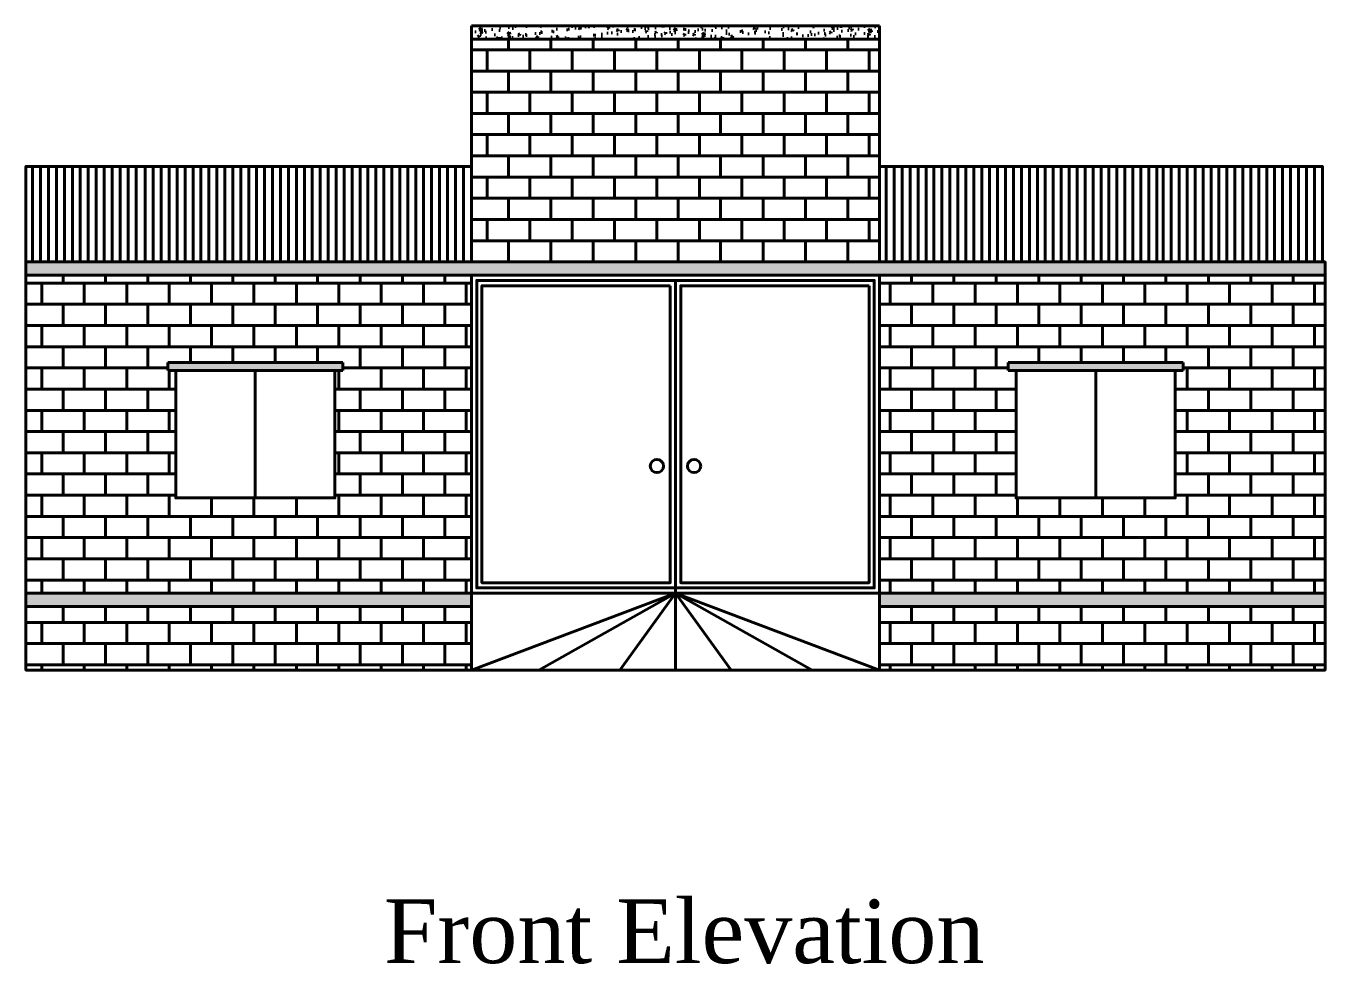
# Model space of a CAD drawing. Header units: inches. Extents: x -79350 to 491628, y -93215 to 155882.
# Drawn here: x -73414 to -72924, y -11976.9 to -11623 of the extents above; entities that cross this region are included whole.
import ezdxf

# ---------------------------------------------------------------- set-up
doc = ezdxf.new("R2010")
doc.units = ezdxf.units.IN
doc.header["$MEASUREMENT"] = 0
doc.layers.get('0').update_dxf_attribs({"lineweight": 30})
doc.layers.add('LINE', color=7, linetype='Continuous', lineweight=20)
doc.styles.get("Standard").update_dxf_attribs({"font": 'times.ttf', "height": 12})

msp = doc.modelspace()

# ---------------------------------------------------------------- hatches: boundary and pattern name
at = {"layer": 'LINE', "linetype": 'ByBlock', "lineweight": 40}
h = msp.add_hatch(dxfattribs=at)
h.set_pattern_fill('AR-CONC', color=256)
h.set_pattern_definition([(50, (0, 0), (7.17260183, -0.62752135), [0.75, -8.25]), (355, (0, 0), (-1.3875133, 7.52192134), [0.6, -6.6]), (100.451444, (0.598, -0.052), (5.78508847, 6.8943999), [0.6374019, -7.0114211]), (46.1842, (0, 2), (10.6724133, -1.6551928), [1.125, -12.375]), (96.635635, (0.889, 1.862), (9.3466195, 9.741186), [0.9561034, -10.5171376]), (351.184164, (0, 2), (9.3466195, 9.741186), [0.9, -9.9]), (21, (1, 1.5), (5.9690705, -4.0261889), [0.75, -8.25]), (326, (1, 1.5), (2.4331533, 7.25150045), [0.6, -6.6]), (71.451445, (1.4974, 1.1645), (8.40222377, 3.2253115), [0.6374019, -7.0114211]), (37.5, (0, 0), (0.12159855, 3.32893854), [0, -6.52, 0, -6.7, 0, -6.625]), (7.5, (0, 0), (2.63069537, 3.94411712), [0, -3.82, 0, -6.37, 0, -2.525]), (327.5, (-2.23, 0), (5.33822436, -0.22554872), [0, -2.5, 0, -7.8, 0, -10.35]), (317.5, (-3.23, 0), (5.8318617, 1.00104982), [0, -3.25, 0, -5.18, 0, -7.35])])
h.paths.add_polyline_path([(-73092, -11623), (-73246, -11623), (-73246, -11628), (-73092, -11628)])
at = {"layer": 'LINE', "linetype": 'ByBlock', "lineweight": 40, "true_color": 0xcba65d}
h = msp.add_hatch(dxfattribs=at)
h.set_pattern_fill('AR-B816', color=43)
h.paths.add_polyline_path([(-73092, -11628), (-73246, -11628), (-73246, -11712), (-73092, -11712)])
at = {"layer": 'LINE', "linetype": 'ByBlock', "lineweight": 40}
h = msp.add_hatch(dxfattribs=at)
h.set_pattern_fill('AR-CONC', color=256, scale=2)
h.set_pattern_definition([(50, (0, 0), (14.3452037, -1.2550427), [1.5, -16.5]), (355, (0, 0), (-2.7750267, 15.0438427), [1.2, -13.2]), (100.451444, (1.195, -0.105), (11.570177, 13.7887998), [1.2748038, -14.0228422]), (46.1842, (0, 4), (21.3448266, -3.3103856), [2.25, -24.75]), (96.635635, (1.779, 3.724), (18.693239, 19.482372), [1.912207, -21.034275]), (351.184164, (0, 4), (18.693239, 19.482372), [1.8, -19.8]), (21, (2, 3), (11.938141, -8.0523778), [1.5, -16.5]), (326, (2, 3), (4.8663066, 14.503001), [1.2, -13.2]), (71.451445, (2.995, 2.329), (16.8044475, 6.450623), [1.2748038, -14.0228422]), (37.5, (0, 0), (0.2431971, 6.65787708), [0, -13.04, 0, -13.4, 0, -13.25]), (7.5, (0, 0), (5.26139075, 7.88823424), [0, -7.64, 0, -12.74, 0, -5.05]), (327.5, (-4.46, 0), (10.67644872, -0.45109743), [0, -5, 0, -15.6, 0, -20.7]), (317.5, (-6.46, 0), (11.6637234, 2.0020996), [0, -6.5, 0, -10.36, 0, -14.7])])
h.paths.add_polyline_path([(-72924, -11712), (-73414, -11712), (-73414, -11717), (-72924, -11717)])
h.paths.add_polyline_path([(-73294.5, -11750), (-73360.5, -11750), (-73360.5, -11753), (-73357.5, -11753), (-73297.5, -11753), (-73294.5, -11753)])
h.paths.add_polyline_path([(-72977.5, -11750), (-73043.5, -11750), (-73043.5, -11753), (-73040.5, -11753), (-72980.5, -11753), (-72977.5, -11753)])
h.paths.add_polyline_path([(-73246, -11837), (-73414, -11837), (-73414, -11842), (-73246, -11842)])
h.paths.add_polyline_path([(-72924, -11837), (-73092, -11837), (-73092, -11842), (-72924, -11842)])
at = {"layer": 'LINE', "linetype": 'ByBlock', "lineweight": 40, "true_color": 0xcba65d}
h = msp.add_hatch(dxfattribs=at)
h.set_pattern_fill('AR-B816', color=43)
h.paths.add_polyline_path([(-72924, -11717), (-73092, -11717), (-73092, -11837), (-72924, -11837)])
h.paths.add_polyline_path([(-73040.5, -11753), (-73043.5, -11753), (-73043.5, -11750), (-72977.5, -11750), (-72977.5, -11753), (-72980.5, -11753), (-72980.5, -11801), (-73040.5, -11801)], flags=16)
h.paths.add_polyline_path([(-73246, -11717), (-73414, -11717), (-73414, -11837), (-73246, -11837)])
h.paths.add_polyline_path([(-73297.5, -11801), (-73357.5, -11801), (-73357.5, -11753), (-73360.5, -11753), (-73360.5, -11750), (-73294.5, -11750), (-73294.5, -11753), (-73297.5, -11753)], flags=16)
h = msp.add_hatch(dxfattribs=at)
h.set_pattern_fill('AR-B816', color=43)
h.paths.add_polyline_path([(-73414, -11842), (-73414, -11866), (-73246, -11866), (-73246, -11842)])
h.paths.add_polyline_path([(-73092, -11842), (-73092, -11866), (-72924, -11866), (-72924, -11842)])

# ---------------------------------------------------------------- linework, layer by layer
at = {"layer": 'LINE', "linetype": 'ByBlock', "lineweight": 40}
for p, q in [((-73246, -11623), (-73092, -11623)), ((-73246, -11628), (-73246, -11623)), ((-73092, -11628), (-73092, -11623)), ((-73246, -11676), (-73246, -11628)), ((-73246, -11628), (-73092, -11628)), ((-73092, -11628), (-73092, -11676)), ((-73360.5, -11753), (-73360.5, -11750)), ((-73294.5, -11750), (-73360.5, -11750)), ((-73294.5, -11753), (-73294.5, -11750)), ((-73043.5, -11753), (-73043.5, -11750)), ((-72977.5, -11750), (-73043.5, -11750)), ((-72977.5, -11753), (-72977.5, -11750)), ((-73357.5, -11753), (-73360.5, -11753)), ((-73327.5, -11753), (-73327.5, -11801)), ((-73297.5, -11753), (-73294.5, -11753)), ((-73040.5, -11753), (-73043.5, -11753)), ((-73010.5, -11753), (-73010.5, -11801)), ((-72980.5, -11753), (-72977.5, -11753)), ((-73169, -11837), (-73246, -11866)), ((-73169, -11837), (-73220.5, -11866)), ((-73169, -11837), (-73190, -11866)), ((-73169, -11835), (-73169, -11866)), ((-73169, -11837), (-73148, -11866)), ((-73169, -11837), (-73117.5, -11866)), ((-73169, -11837), (-73092, -11866))]:
    msp.add_line(p, q, dxfattribs=at)
at = {"layer": 'LINE', "color": 135, "linetype": 'ByBlock', "lineweight": 40, "true_color": 0x5f919e}
for p, q in [((-73411.5, -11712), (-73411.5, -11676)), ((-73408.5, -11712), (-73408.5, -11676)), ((-73405.5, -11712), (-73405.5, -11676)), ((-73402.5, -11712), (-73402.5, -11676)), ((-73402.5, -11712), (-73402.5, -11676)), ((-73399.5, -11712), (-73399.5, -11676)), ((-73396.5, -11712), (-73396.5, -11676)), ((-73393.5, -11712), (-73393.5, -11676)), ((-73390.5, -11712), (-73390.5, -11676)), ((-73387.5, -11712), (-73387.5, -11676)), ((-73387.5, -11712), (-73387.5, -11676)), ((-73384.5, -11712), (-73384.5, -11676)), ((-73381.5, -11712), (-73381.5, -11676)), ((-73378.5, -11712), (-73378.5, -11676)), ((-73375.5, -11712), (-73375.5, -11676)), ((-73372.5, -11712), (-73372.5, -11676)), ((-73369, -11712), (-73369, -11676)), ((-73366, -11712), (-73366, -11676)), ((-73366, -11712), (-73366, -11676)), ((-73363, -11712), (-73363, -11676)), ((-73360, -11712), (-73360, -11676)), ((-73357, -11712), (-73357, -11676)), ((-73354, -11712), (-73354, -11676)), ((-73354, -11712), (-73354, -11676)), ((-73351, -11712), (-73351, -11676)), ((-73351, -11712), (-73351, -11676)), ((-73348, -11712), (-73348, -11676)), ((-73345, -11712), (-73345, -11676)), ((-73342, -11712), (-73342, -11676)), ((-73339, -11712), (-73339, -11676)), ((-73339, -11712), (-73339, -11676)), ((-73336, -11712), (-73336, -11676)), ((-73333, -11712), (-73333, -11676)), ((-73330, -11712), (-73330, -11676)), ((-73327, -11712), (-73327, -11676)), ((-73324, -11712), (-73324, -11676)), ((-73324, -11712), (-73324, -11676)), ((-73321, -11712), (-73321, -11676)), ((-73318, -11712), (-73318, -11676)), ((-73315, -11712), (-73315, -11676)), ((-73312, -11712), (-73312, -11676)), ((-73309, -11712), (-73309, -11676)), ((-73306, -11712), (-73306, -11676)), ((-73303, -11712), (-73303, -11676)), ((-73303, -11712), (-73303, -11676)), ((-73300, -11712), (-73300, -11676)), ((-73297, -11712), (-73297, -11676)), ((-73294, -11712), (-73294, -11676)), ((-73291, -11712), (-73291, -11676)), ((-73291, -11712), (-73291, -11676)), ((-73288, -11712), (-73288, -11676)), ((-73288, -11712), (-73288, -11676)), ((-73285, -11712), (-73285, -11676)), ((-73282, -11712), (-73282, -11676)), ((-73279, -11712), (-73279, -11676)), ((-73276, -11712), (-73276, -11676)), ((-73276, -11712), (-73276, -11676)), ((-73273, -11712), (-73273, -11676)), ((-73270, -11712), (-73270, -11676)), ((-73267, -11712), (-73267, -11676)), ((-73264, -11712), (-73264, -11676)), ((-73261, -11712), (-73261, -11676)), ((-73261, -11712), (-73261, -11676)), ((-73258, -11712), (-73258, -11676)), ((-73255, -11712), (-73255, -11676)), ((-73252, -11712), (-73252, -11676)), ((-73249, -11712), (-73249, -11676)), ((-73089.5, -11712), (-73089.5, -11676)), ((-73086.5, -11712), (-73086.5, -11676)), ((-73083.5, -11712), (-73083.5, -11676)), ((-73080.5, -11712), (-73080.5, -11676)), ((-73080.5, -11712), (-73080.5, -11676)), ((-73077.5, -11712), (-73077.5, -11676)), ((-73074.5, -11712), (-73074.5, -11676)), ((-73071.5, -11712), (-73071.5, -11676)), ((-73068.5, -11712), (-73068.5, -11676)), ((-73065.5, -11712), (-73065.5, -11676)), ((-73065.5, -11712), (-73065.5, -11676)), ((-73062.5, -11712), (-73062.5, -11676)), ((-73059.5, -11712), (-73059.5, -11676)), ((-73056.5, -11712), (-73056.5, -11676)), ((-73053.5, -11712), (-73053.5, -11676)), ((-73050.5, -11712), (-73050.5, -11676)), ((-73047.5, -11712), (-73047.5, -11676)), ((-73044.5, -11712), (-73044.5, -11676)), ((-73044.5, -11712), (-73044.5, -11676)), ((-73041.5, -11712), (-73041.5, -11676)), ((-73038.5, -11712), (-73038.5, -11676)), ((-73035.5, -11712), (-73035.5, -11676)), ((-73032.5, -11712), (-73032.5, -11676)), ((-73032.5, -11712), (-73032.5, -11676)), ((-73029.5, -11712), (-73029.5, -11676)), ((-73029.5, -11712), (-73029.5, -11676)), ((-73026.5, -11712), (-73026.5, -11676)), ((-73023.5, -11712), (-73023.5, -11676)), ((-73020.5, -11712), (-73020.5, -11676)), ((-73017.5, -11712), (-73017.5, -11676)), ((-73017.5, -11712), (-73017.5, -11676)), ((-73014.5, -11712), (-73014.5, -11676)), ((-73011.5, -11712), (-73011.5, -11676)), ((-73008.5, -11712), (-73008.5, -11676)), ((-73005.5, -11712), (-73005.5, -11676)), ((-73002.5, -11712), (-73002.5, -11676)), ((-73002.5, -11712), (-73002.5, -11676)), ((-72999.5, -11712), (-72999.5, -11676)), ((-72996.5, -11712), (-72996.5, -11676)), ((-72993.5, -11712), (-72993.5, -11676)), ((-72990.5, -11712), (-72990.5, -11676)), ((-72987.5, -11712), (-72987.5, -11676)), ((-72985, -11712), (-72985, -11676)), ((-72982, -11712), (-72982, -11676)), ((-72982, -11712), (-72982, -11676)), ((-72979, -11712), (-72979, -11676)), ((-72976, -11712), (-72976, -11676)), ((-72973, -11712), (-72973, -11676)), ((-72970, -11712), (-72970, -11676)), ((-72970, -11712), (-72970, -11676)), ((-72967, -11712), (-72967, -11676)), ((-72967, -11712), (-72967, -11676)), ((-72964, -11712), (-72964, -11676)), ((-72961, -11712), (-72961, -11676)), ((-72958, -11712), (-72958, -11676)), ((-72955, -11712), (-72955, -11676)), ((-72955, -11712), (-72955, -11676)), ((-72952, -11712), (-72952, -11676)), ((-72949, -11712), (-72949, -11676)), ((-72946, -11712), (-72946, -11676)), ((-72943, -11712), (-72943, -11676)), ((-72940, -11712), (-72940, -11676)), ((-72940, -11712), (-72940, -11676)), ((-72937, -11712), (-72937, -11676)), ((-72934, -11712), (-72934, -11676)), ((-72931, -11712), (-72931, -11676)), ((-72928, -11712), (-72928, -11676)), ((-72925, -11712), (-72925, -11676))]:
    msp.add_line(p, q, dxfattribs=at)
at = {"layer": 'LINE', "linetype": 'ByBlock'}
msp.add_line((-73246, -11676), (-73246, -11672), dxfattribs=at)
at = {"layer": 'LINE', "color": 6, "linetype": 'ByBlock', "lineweight": 40}
msp.add_line((-73169, -11719), (-73169, -11835), dxfattribs=at)
at = {"layer": 'LINE', "linetype": 'ByBlock', "lineweight": 40}
for points in [[(-73246, -11628), (-73092, -11628), (-73092, -11712), (-73246, -11712)], [(-73414, -11712), (-73246, -11712), (-73246, -11676), (-73414, -11676)], [(-73092, -11676), (-72925, -11676), (-72925, -11712), (-73092, -11712)], [(-73414, -11712), (-72924, -11712), (-72924, -11717), (-73414, -11717)], [(-73414, -11717), (-72924, -11717), (-72924, -11837), (-73414, -11837)], [(-73246, -11717), (-73092, -11717), (-73092, -11837), (-73246, -11837)], [(-73244, -11719), (-73094, -11719), (-73094, -11835), (-73244, -11835)], [(-73169, -11719), (-73244, -11719), (-73244, -11835), (-73169, -11835)], [(-73171, -11721), (-73242, -11721), (-73242, -11833), (-73171, -11833)], [(-73096, -11721), (-73167, -11721), (-73167, -11833), (-73096, -11833)], [(-73357.5, -11753), (-73297.5, -11753), (-73297.5, -11801), (-73357.5, -11801)], [(-73040.5, -11753), (-72980.5, -11753), (-72980.5, -11801), (-73040.5, -11801)], [(-73246, -11837), (-73414, -11837), (-73414, -11842), (-73246, -11842)], [(-72924, -11842), (-73092, -11842), (-73092, -11837), (-72924, -11837)], [(-73414, -11842), (-73246, -11842), (-73246, -11866), (-73414, -11866)], [(-73092, -11842), (-72924, -11842), (-72924, -11866), (-73092, -11866)]]:
    msp.add_lwpolyline(points, close=True, dxfattribs=at)
msp.add_lwpolyline([(-73246, -11866), (-73092, -11866)], dxfattribs=at)
for centre in [(-73176, -11789), (-73162, -11789)]:
    msp.add_circle(centre, 2.5, dxfattribs=at)

# ---------------------------------------------------------------- texts
at = {"color": 138, "linetype": 'ByBlock', "lineweight": 40, "true_color": 0x004a5e, "insert": (-73279, -11952.5), "char_height": 24, "attachment_point": 1}
msp.add_mtext_dynamic_manual_height_columns('Front Elevation', width=455, gutter_width=60, heights=[5.23], dxfattribs=at)

doc.saveas('drawing.dxf')
